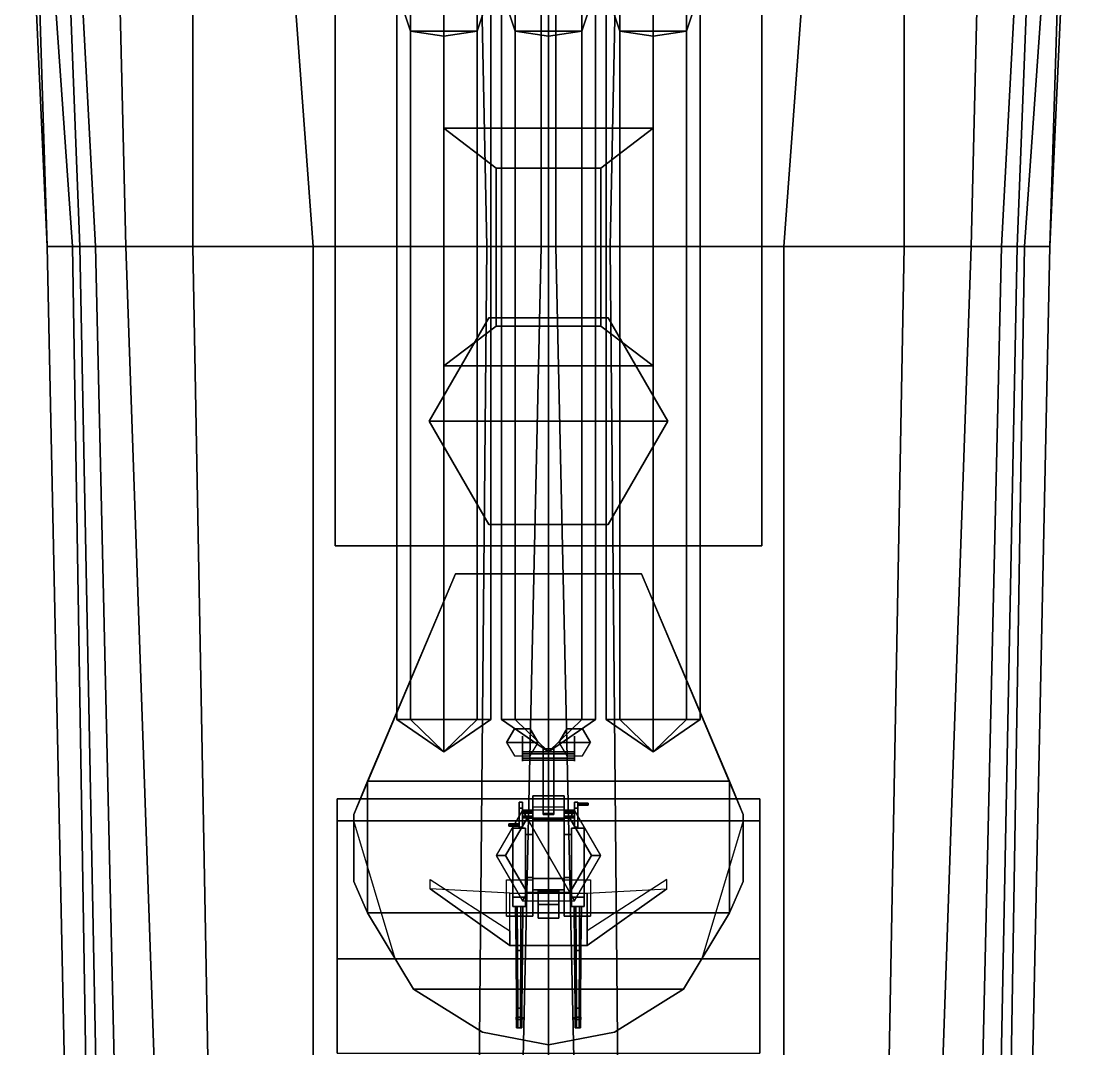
# Model space of a CAD drawing. Header units: millimetres. Extents: x -5 to 5, y -63 to 51.
# Drawn here: x -5.04 to 5.04, y -23.59 to -13.77 of the extents above; entities that cross this region are included whole.
import ezdxf

# ---------------------------------------------------------------- set-up
doc = ezdxf.new("R2010")
doc.units = ezdxf.units.MM
for name, color, linetype in [('gun', 1, 'Continuous'), ('hull2', 7, 'Continuous'), ('railings', 6, 'Continuous'), ('sleeve', 5, 'Continuous'), ('turret', 2, 'Continuous')]:
    doc.layers.add(name, color=color, linetype=linetype)

msp = doc.modelspace()

# ---------------------------------------------------------------- linework, layer by layer
for points in [[(-4.96, -10.47, 1.48), (-5.04, -10.47, -0.6), (-4.79, -15.92, -0.69), (-4.79, -15.92, 0.75)], [(-5.04, -10.47, -0.6), (-4.93, -10.47, -1.22), (-4.55, -15.92, -1.27), (-4.79, -15.92, -0.69)], [(-4.69, -10.47, 2.92), (-4.96, -10.47, 1.48), (-4.79, -15.92, 0.75), (-4.48, -15.92, 2.81)], [(-4.93, -10.47, -1.22), (-4.62, -10.47, -1.89), (-4.33, -15.92, -1.69), (-4.55, -15.92, -1.27)], [(0, -10.47, 3.07), (-4.69, -10.47, 2.92), (-4.48, -15.92, 2.81), (0, -15.92, 2.97)], [(-4.62, -10.47, -1.89), (-4.17, -10.47, -2.34), (-4.04, -15.92, -1.97), (-4.33, -15.92, -1.69)], [(-4.17, -10.47, -2.34), (-3.4, -10.47, -2.66), (-3.4, -15.92, -2.3), (-4.04, -15.92, -1.97)], [(-3.4, -10.47, -2.66), (-2.65, -10.47, -2.78), (-2.25, -15.92, -2.64), (-3.4, -15.92, -2.3)], [(-2.65, -10.47, -2.78), (-0.7, -10.47, -3.06), (-0.59, -15.92, -2.97), (-2.25, -15.92, -2.64)], [(-0.7, -10.47, -3.06), (-0.07, -10.47, -3.07), (-0.07, -15.92, -2.98), (-0.59, -15.92, -2.97)], [(-0.07, -10.47, -3.07), (0, -10.47, -3.09), (0, -15.92, -3.05), (-0.07, -15.92, -2.98)], [(2.04, -11.63, 3.75), (-2.04, -11.63, 3.75), (-2.04, -18.78, 3.75), (2.04, -18.78, 3.75)], [(-2.04, -18.78, 3.75), (-2.04, -11.63, 3.75), (-2.04, -11.63, 2.94), (-2.04, -18.78, 2.86)], [(2.04, -18.78, 2.86), (2.04, -11.63, 2.94), (2.04, -11.63, 3.75), (2.04, -18.78, 3.75)], [(-4.79, -15.92, -0.69), (-4.55, -15.92, -1.27), (-4.41, -24.54, -0.64), (-4.61, -24.54, -0.1)], [(-4.48, -15.92, 2.81), (-4.79, -15.92, 0.75), (-4.61, -24.54, 1.14), (-4.31, -24.54, 3)], [(-4.79, -15.92, 0.75), (-4.79, -15.92, -0.69), (-4.61, -24.54, -0.1), (-4.61, -24.54, 1.14)], [(-4.55, -15.92, -1.27), (-4.33, -15.92, -1.69), (-4.13, -24.54, -1.1), (-4.41, -24.54, -0.64)], [(0, -15.92, 2.97), (-4.48, -15.92, 2.81), (-4.31, -24.54, 3), (0, -24.54, 3.09)], [(-4.33, -15.92, -1.69), (-4.04, -15.92, -1.97), (-3.74, -24.54, -1.4), (-4.13, -24.54, -1.1)], [(-4.04, -15.92, -1.97), (-3.4, -15.92, -2.3), (-3.24, -24.54, -1.71), (-3.74, -24.54, -1.4)], [(-3.4, -15.92, -2.3), (-2.25, -15.92, -2.64), (-2.25, -24.54, -2.16), (-3.24, -24.54, -1.71)], [(-2.25, -15.92, -2.64), (-0.59, -15.92, -2.97), (-0.67, -24.54, -2.77), (-2.25, -24.54, -2.16)], [(-0.59, -15.92, -2.97), (-0.07, -15.92, -2.98), (-0.26, -24.54, -2.89), (-0.67, -24.54, -2.77)], [(-0.07, -15.92, -2.98), (0, -15.92, -3.05), (0, -24.54, -2.98), (-0.26, -24.54, -2.89)], [(2.04, -18.78, 3.75), (-2.04, -18.78, 3.75), (-2.04, -18.78, 2.86), (2.04, -18.78, 2.86)], [(1.73, -21.03, 5.97), (0.89, -19.05, 5.97), (-0.89, -19.05, 5.97), (-1.73, -21.03, 5.97)], [(-1.73, -21.03, 5.97), (-0.89, -19.05, 5.97), (0.89, -19.05, 5.97), (1.73, -21.03, 5.97)], [(-1.86, -21.99, 5.97), (-1.86, -21.35, 5.97), (-1.73, -21.03, 5.97), (-1.73, -22.29, 5.97)], [(-1.73, -22.29, 5.97), (-1.73, -21.03, 5.97), (-1.86, -21.35, 5.97), (-1.86, -21.99, 5.97)], [(1.73, -22.29, 5.97), (1.73, -21.03, 5.97), (-1.73, -21.03, 5.97), (-1.73, -22.29, 5.97)], [(-1.73, -22.29, 5.97), (-1.73, -21.03, 5.97), (1.73, -21.03, 5.97), (1.73, -22.29, 5.97)], [(1.73, -22.29, 5.97), (1.73, -21.03, 5.97), (1.86, -21.35, 5.97), (1.86, -21.99, 5.97)], [(1.86, -21.99, 5.97), (1.86, -21.35, 5.97), (1.73, -21.03, 5.97), (1.73, -22.29, 5.97)], [(2.02, -21.2, 2.96), (-2.02, -21.2, 2.96), (-2.02, -21.2, 3.84), (2.02, -21.2, 3.84)], [(-2.02, -23.63, 3.84), (-2.02, -21.2, 3.84), (-2.02, -21.2, 2.96), (-2.02, -23.63, 3.02)], [(2.02, -21.2, 3.84), (-2.02, -21.2, 3.84), (-2.02, -21.41, 3.84), (2.02, -21.41, 3.84)], [(2.02, -23.63, 3.02), (2.02, -21.2, 2.96), (2.02, -21.2, 3.84), (2.02, -23.63, 3.84)], [(-0.41, -21.74, 6.75), (-0.205, -21.385, 6.75), (-0.25, -21.307, 5.97), (-0.5, -21.74, 5.97)], [(-0.205, -21.385, 6.75), (0.205, -21.385, 6.75), (0.25, -21.307, 5.97), (-0.25, -21.307, 5.97)], [(0.205, -21.385, 6.75), (0.41, -21.74, 6.75), (0.5, -21.74, 5.97), (0.25, -21.307, 5.97)], [(-1.465, -22.73, 5.97), (-1.86, -21.41, 5.97), (-2.02, -21.41, 3.84), (-2.02, -22.73, 3.84)], [(2.02, -21.41, 3.84), (-2.02, -21.41, 3.84), (-1.86, -21.41, 5.97), (1.86, -21.41, 5.97)], [(-0.41, -21.74, 6.75), (-0.205, -22.095, 6.75), (0.205, -22.095, 6.75), (-0.205, -21.385, 6.75)], [(-0.205, -21.385, 6.75), (0.205, -22.095, 6.75), (0.41, -21.74, 6.75), (0.205, -21.385, 6.75)], [(2.02, -22.73, 3.84), (2.02, -21.41, 3.84), (1.86, -21.41, 5.97), (1.465, -22.73, 5.97)], [(-0.205, -22.095, 6.75), (-0.41, -21.74, 6.75), (-0.5, -21.74, 5.97), (-0.25, -22.173, 5.97)], [(0.41, -21.74, 6.75), (0.205, -22.095, 6.75), (0.25, -22.173, 5.97), (0.5, -21.74, 5.97)], [(0.205, -22.095, 6.75), (-0.205, -22.095, 6.75), (-0.25, -22.173, 5.97), (0.25, -22.173, 5.97)], [(1.29, -23.02, 5.97), (1.73, -22.29, 5.97), (-1.73, -22.29, 5.97), (-1.29, -23.02, 5.97)], [(-1.29, -23.02, 5.97), (-1.73, -22.29, 5.97), (1.73, -22.29, 5.97), (1.29, -23.02, 5.97)], [(2.02, -22.73, 3.84), (-2.02, -22.73, 3.84), (-2.02, -23.63, 3.84), (2.02, -23.63, 3.84)], [(1.465, -22.73, 5.97), (-1.465, -22.73, 5.97), (-2.02, -22.73, 3.84), (2.02, -22.73, 3.84)], [(-0.63, -23.43, 5.97), (-1.29, -23.02, 5.97), (0, -23.02, 5.97), (0, -23.55, 5.97)], [(0, -23.55, 5.97), (0, -23.02, 5.97), (-1.29, -23.02, 5.97), (-0.63, -23.43, 5.97)], [(0, -23.55, 5.97), (0, -23.02, 5.97), (1.29, -23.02, 5.97), (0.63, -23.43, 5.97)], [(0.63, -23.43, 5.97), (1.29, -23.02, 5.97), (0, -23.02, 5.97), (0, -23.55, 5.97)]]:
    msp.add_3dface(points)
at = {"layer": 'gun'}
for points in [[(-0.31, -22.65, 7.6), (-0.295, -22.65, 7.626), (-0.298, -22.23, 7.63), (-0.315, -22.23, 7.6)], [(-0.295, -22.65, 7.294), (-0.31, -22.65, 7.32), (-0.315, -22.23, 7.32), (-0.298, -22.23, 7.29)], [(-0.31, -22.65, 7.32), (-0.295, -22.65, 7.346), (-0.298, -22.23, 7.35), (-0.315, -22.23, 7.32)], [(-0.295, -22.65, 7.574), (-0.31, -22.65, 7.6), (-0.315, -22.23, 7.6), (-0.298, -22.23, 7.57)], [(-0.295, -22.65, 7.346), (-0.265, -22.65, 7.346), (-0.263, -22.23, 7.35), (-0.298, -22.23, 7.35)], [(-0.265, -22.65, 7.294), (-0.295, -22.65, 7.294), (-0.298, -22.23, 7.29), (-0.263, -22.23, 7.29)], [(-0.265, -22.65, 7.574), (-0.295, -22.65, 7.574), (-0.298, -22.23, 7.57), (-0.263, -22.23, 7.57)], [(-0.295, -22.65, 7.626), (-0.265, -22.65, 7.626), (-0.263, -22.23, 7.63), (-0.298, -22.23, 7.63)], [(-0.265, -22.65, 7.626), (-0.25, -22.65, 7.6), (-0.245, -22.23, 7.6), (-0.263, -22.23, 7.63)], [(-0.25, -22.65, 7.32), (-0.265, -22.65, 7.294), (-0.263, -22.23, 7.29), (-0.245, -22.23, 7.32)], [(-0.265, -22.65, 7.346), (-0.25, -22.65, 7.32), (-0.245, -22.23, 7.32), (-0.263, -22.23, 7.35)], [(-0.25, -22.65, 7.6), (-0.265, -22.65, 7.574), (-0.263, -22.23, 7.57), (-0.245, -22.23, 7.6)], [(0.25, -22.65, 7.6), (0.265, -22.65, 7.626), (0.262, -22.23, 7.63), (0.245, -22.23, 7.6)], [(0.265, -22.65, 7.294), (0.25, -22.65, 7.32), (0.245, -22.23, 7.32), (0.262, -22.23, 7.29)], [(0.25, -22.65, 7.32), (0.265, -22.65, 7.346), (0.262, -22.23, 7.35), (0.245, -22.23, 7.32)], [(0.265, -22.65, 7.574), (0.25, -22.65, 7.6), (0.245, -22.23, 7.6), (0.262, -22.23, 7.57)], [(0.265, -22.65, 7.346), (0.295, -22.65, 7.346), (0.297, -22.23, 7.35), (0.262, -22.23, 7.35)], [(0.295, -22.65, 7.294), (0.265, -22.65, 7.294), (0.262, -22.23, 7.29), (0.297, -22.23, 7.29)], [(0.295, -22.65, 7.574), (0.265, -22.65, 7.574), (0.262, -22.23, 7.57), (0.297, -22.23, 7.57)], [(0.265, -22.65, 7.626), (0.295, -22.65, 7.626), (0.297, -22.23, 7.63), (0.262, -22.23, 7.63)], [(0.295, -22.65, 7.626), (0.31, -22.65, 7.6), (0.315, -22.23, 7.6), (0.297, -22.23, 7.63)], [(0.31, -22.65, 7.32), (0.295, -22.65, 7.294), (0.297, -22.23, 7.29), (0.315, -22.23, 7.32)], [(0.295, -22.65, 7.346), (0.31, -22.65, 7.32), (0.315, -22.23, 7.32), (0.297, -22.23, 7.35)], [(0.31, -22.65, 7.6), (0.295, -22.65, 7.574), (0.297, -22.23, 7.57), (0.315, -22.23, 7.6)], [(-0.295, -22.65, 7.626), (-0.31, -22.65, 7.6), (-0.305, -23.2, 7.6), (-0.293, -23.2, 7.622)], [(-0.31, -22.65, 7.32), (-0.295, -22.65, 7.294), (-0.293, -23.2, 7.298), (-0.305, -23.2, 7.32)], [(-0.295, -22.65, 7.346), (-0.31, -22.65, 7.32), (-0.305, -23.2, 7.32), (-0.293, -23.2, 7.342)], [(-0.31, -22.65, 7.6), (-0.295, -22.65, 7.574), (-0.293, -23.2, 7.578), (-0.305, -23.2, 7.6)], [(-0.265, -22.65, 7.346), (-0.295, -22.65, 7.346), (-0.293, -23.2, 7.342), (-0.268, -23.2, 7.342)], [(-0.295, -22.65, 7.294), (-0.265, -22.65, 7.294), (-0.268, -23.2, 7.298), (-0.293, -23.2, 7.298)], [(-0.295, -22.65, 7.574), (-0.265, -22.65, 7.574), (-0.268, -23.2, 7.578), (-0.293, -23.2, 7.578)], [(-0.265, -22.65, 7.626), (-0.295, -22.65, 7.626), (-0.293, -23.2, 7.622), (-0.268, -23.2, 7.622)], [(-0.25, -22.65, 7.6), (-0.265, -22.65, 7.626), (-0.268, -23.2, 7.622), (-0.255, -23.2, 7.6)], [(-0.265, -22.65, 7.294), (-0.25, -22.65, 7.32), (-0.255, -23.2, 7.32), (-0.268, -23.2, 7.298)], [(-0.25, -22.65, 7.32), (-0.265, -22.65, 7.346), (-0.268, -23.2, 7.342), (-0.255, -23.2, 7.32)], [(-0.265, -22.65, 7.574), (-0.25, -22.65, 7.6), (-0.255, -23.2, 7.6), (-0.268, -23.2, 7.578)], [(0.265, -22.65, 7.626), (0.25, -22.65, 7.6), (0.255, -23.2, 7.6), (0.267, -23.2, 7.622)], [(0.25, -22.65, 7.32), (0.265, -22.65, 7.294), (0.267, -23.2, 7.298), (0.255, -23.2, 7.32)], [(0.265, -22.65, 7.346), (0.25, -22.65, 7.32), (0.255, -23.2, 7.32), (0.267, -23.2, 7.342)], [(0.25, -22.65, 7.6), (0.265, -22.65, 7.574), (0.267, -23.2, 7.578), (0.255, -23.2, 7.6)], [(0.295, -22.65, 7.346), (0.265, -22.65, 7.346), (0.267, -23.2, 7.342), (0.292, -23.2, 7.342)], [(0.265, -22.65, 7.294), (0.295, -22.65, 7.294), (0.292, -23.2, 7.298), (0.267, -23.2, 7.298)], [(0.265, -22.65, 7.574), (0.295, -22.65, 7.574), (0.292, -23.2, 7.578), (0.267, -23.2, 7.578)], [(0.295, -22.65, 7.626), (0.265, -22.65, 7.626), (0.267, -23.2, 7.622), (0.292, -23.2, 7.622)], [(0.31, -22.65, 7.6), (0.295, -22.65, 7.626), (0.292, -23.2, 7.622), (0.305, -23.2, 7.6)], [(0.295, -22.65, 7.294), (0.31, -22.65, 7.32), (0.305, -23.2, 7.32), (0.292, -23.2, 7.298)], [(0.31, -22.65, 7.32), (0.295, -22.65, 7.346), (0.292, -23.2, 7.342), (0.305, -23.2, 7.32)], [(0.295, -22.65, 7.574), (0.31, -22.65, 7.6), (0.305, -23.2, 7.6), (0.292, -23.2, 7.578)], [(-0.305, -23.39, 7.6), (-0.293, -23.39, 7.622), (-0.293, -23.2, 7.622), (-0.305, -23.2, 7.6)], [(-0.293, -23.39, 7.298), (-0.305, -23.39, 7.32), (-0.305, -23.2, 7.32), (-0.293, -23.2, 7.298)], [(-0.305, -23.39, 7.32), (-0.293, -23.39, 7.342), (-0.293, -23.2, 7.342), (-0.305, -23.2, 7.32)], [(-0.293, -23.39, 7.578), (-0.305, -23.39, 7.6), (-0.305, -23.2, 7.6), (-0.293, -23.2, 7.578)], [(-0.293, -23.39, 7.342), (-0.268, -23.39, 7.342), (-0.268, -23.2, 7.342), (-0.293, -23.2, 7.342)], [(-0.268, -23.39, 7.298), (-0.293, -23.39, 7.298), (-0.293, -23.2, 7.298), (-0.268, -23.2, 7.298)], [(-0.268, -23.39, 7.578), (-0.293, -23.39, 7.578), (-0.293, -23.2, 7.578), (-0.268, -23.2, 7.578)], [(-0.293, -23.39, 7.622), (-0.268, -23.39, 7.622), (-0.268, -23.2, 7.622), (-0.293, -23.2, 7.622)], [(-0.268, -23.39, 7.622), (-0.255, -23.39, 7.6), (-0.255, -23.2, 7.6), (-0.268, -23.2, 7.622)], [(-0.255, -23.39, 7.32), (-0.268, -23.39, 7.298), (-0.268, -23.2, 7.298), (-0.255, -23.2, 7.32)], [(-0.268, -23.39, 7.342), (-0.255, -23.39, 7.32), (-0.255, -23.2, 7.32), (-0.268, -23.2, 7.342)], [(-0.255, -23.39, 7.6), (-0.268, -23.39, 7.578), (-0.268, -23.2, 7.578), (-0.255, -23.2, 7.6)], [(0.255, -23.39, 7.6), (0.267, -23.39, 7.622), (0.267, -23.2, 7.622), (0.255, -23.2, 7.6)], [(0.267, -23.39, 7.298), (0.255, -23.39, 7.32), (0.255, -23.2, 7.32), (0.267, -23.2, 7.298)], [(0.255, -23.39, 7.32), (0.267, -23.39, 7.342), (0.267, -23.2, 7.342), (0.255, -23.2, 7.32)], [(0.267, -23.39, 7.578), (0.255, -23.39, 7.6), (0.255, -23.2, 7.6), (0.267, -23.2, 7.578)], [(0.267, -23.39, 7.342), (0.292, -23.39, 7.342), (0.292, -23.2, 7.342), (0.267, -23.2, 7.342)], [(0.292, -23.39, 7.298), (0.267, -23.39, 7.298), (0.267, -23.2, 7.298), (0.292, -23.2, 7.298)], [(0.292, -23.39, 7.578), (0.267, -23.39, 7.578), (0.267, -23.2, 7.578), (0.292, -23.2, 7.578)], [(0.267, -23.39, 7.622), (0.292, -23.39, 7.622), (0.292, -23.2, 7.622), (0.267, -23.2, 7.622)], [(0.292, -23.39, 7.622), (0.305, -23.39, 7.6), (0.305, -23.2, 7.6), (0.292, -23.2, 7.622)], [(0.305, -23.39, 7.32), (0.292, -23.39, 7.298), (0.292, -23.2, 7.298), (0.305, -23.2, 7.32)], [(0.292, -23.39, 7.342), (0.305, -23.39, 7.32), (0.305, -23.2, 7.32), (0.292, -23.2, 7.342)], [(0.305, -23.39, 7.6), (0.292, -23.39, 7.578), (0.292, -23.2, 7.578), (0.305, -23.2, 7.6)], [(-0.31, -23.31, 7.6), (-0.295, -23.31, 7.626), (-0.295, -23.285, 7.626), (-0.31, -23.285, 7.6)], [(-0.295, -23.285, 7.626), (-0.265, -23.285, 7.626), (-0.25, -23.285, 7.6), (-0.31, -23.285, 7.6)], [(-0.31, -23.285, 7.32), (-0.25, -23.285, 7.32), (-0.265, -23.285, 7.294), (-0.295, -23.285, 7.294)], [(-0.295, -23.31, 7.294), (-0.31, -23.31, 7.32), (-0.31, -23.285, 7.32), (-0.295, -23.285, 7.294)], [(-0.295, -23.285, 7.346), (-0.265, -23.285, 7.346), (-0.25, -23.285, 7.32), (-0.31, -23.285, 7.32)], [(-0.31, -23.31, 7.32), (-0.295, -23.31, 7.346), (-0.295, -23.285, 7.346), (-0.31, -23.285, 7.32)], [(-0.295, -23.31, 7.574), (-0.31, -23.31, 7.6), (-0.31, -23.285, 7.6), (-0.295, -23.285, 7.574)], [(-0.31, -23.285, 7.6), (-0.25, -23.285, 7.6), (-0.265, -23.285, 7.574), (-0.295, -23.285, 7.574)], [(-0.31, -23.31, 7.6), (-0.25, -23.31, 7.6), (-0.265, -23.31, 7.626), (-0.295, -23.31, 7.626)], [(-0.295, -23.31, 7.294), (-0.265, -23.31, 7.294), (-0.25, -23.31, 7.32), (-0.31, -23.31, 7.32)], [(-0.31, -23.31, 7.32), (-0.25, -23.31, 7.32), (-0.265, -23.31, 7.346), (-0.295, -23.31, 7.346)], [(-0.295, -23.31, 7.574), (-0.265, -23.31, 7.574), (-0.25, -23.31, 7.6), (-0.31, -23.31, 7.6)], [(-0.295, -23.31, 7.346), (-0.265, -23.31, 7.346), (-0.265, -23.285, 7.346), (-0.295, -23.285, 7.346)], [(-0.265, -23.31, 7.294), (-0.295, -23.31, 7.294), (-0.295, -23.285, 7.294), (-0.265, -23.285, 7.294)], [(-0.265, -23.31, 7.574), (-0.295, -23.31, 7.574), (-0.295, -23.285, 7.574), (-0.265, -23.285, 7.574)], [(-0.295, -23.31, 7.626), (-0.265, -23.31, 7.626), (-0.265, -23.285, 7.626), (-0.295, -23.285, 7.626)], [(-0.265, -23.31, 7.626), (-0.25, -23.31, 7.6), (-0.25, -23.285, 7.6), (-0.265, -23.285, 7.626)], [(-0.25, -23.31, 7.32), (-0.265, -23.31, 7.294), (-0.265, -23.285, 7.294), (-0.25, -23.285, 7.32)], [(-0.265, -23.31, 7.346), (-0.25, -23.31, 7.32), (-0.25, -23.285, 7.32), (-0.265, -23.285, 7.346)], [(-0.25, -23.31, 7.6), (-0.265, -23.31, 7.574), (-0.265, -23.285, 7.574), (-0.25, -23.285, 7.6)], [(0.265, -23.285, 7.626), (0.295, -23.285, 7.626), (0.31, -23.285, 7.6), (0.25, -23.285, 7.6)], [(0.25, -23.31, 7.6), (0.265, -23.31, 7.626), (0.265, -23.285, 7.626), (0.25, -23.285, 7.6)], [(0.25, -23.285, 7.32), (0.31, -23.285, 7.32), (0.295, -23.285, 7.294), (0.265, -23.285, 7.294)], [(0.265, -23.31, 7.294), (0.25, -23.31, 7.32), (0.25, -23.285, 7.32), (0.265, -23.285, 7.294)], [(0.265, -23.285, 7.346), (0.295, -23.285, 7.346), (0.31, -23.285, 7.32), (0.25, -23.285, 7.32)], [(0.25, -23.31, 7.32), (0.265, -23.31, 7.346), (0.265, -23.285, 7.346), (0.25, -23.285, 7.32)], [(0.25, -23.285, 7.6), (0.31, -23.285, 7.6), (0.295, -23.285, 7.574), (0.265, -23.285, 7.574)], [(0.265, -23.31, 7.574), (0.25, -23.31, 7.6), (0.25, -23.285, 7.6), (0.265, -23.285, 7.574)], [(0.25, -23.31, 7.6), (0.31, -23.31, 7.6), (0.295, -23.31, 7.626), (0.265, -23.31, 7.626)], [(0.265, -23.31, 7.294), (0.295, -23.31, 7.294), (0.31, -23.31, 7.32), (0.25, -23.31, 7.32)], [(0.25, -23.31, 7.32), (0.31, -23.31, 7.32), (0.295, -23.31, 7.346), (0.265, -23.31, 7.346)], [(0.265, -23.31, 7.574), (0.295, -23.31, 7.574), (0.31, -23.31, 7.6), (0.25, -23.31, 7.6)], [(0.265, -23.31, 7.346), (0.295, -23.31, 7.346), (0.295, -23.285, 7.346), (0.265, -23.285, 7.346)], [(0.295, -23.31, 7.294), (0.265, -23.31, 7.294), (0.265, -23.285, 7.294), (0.295, -23.285, 7.294)], [(0.295, -23.31, 7.574), (0.265, -23.31, 7.574), (0.265, -23.285, 7.574), (0.295, -23.285, 7.574)], [(0.265, -23.31, 7.626), (0.295, -23.31, 7.626), (0.295, -23.285, 7.626), (0.265, -23.285, 7.626)], [(0.295, -23.31, 7.626), (0.31, -23.31, 7.6), (0.31, -23.285, 7.6), (0.295, -23.285, 7.626)], [(0.31, -23.31, 7.32), (0.295, -23.31, 7.294), (0.295, -23.285, 7.294), (0.31, -23.285, 7.32)], [(0.295, -23.31, 7.346), (0.31, -23.31, 7.32), (0.31, -23.285, 7.32), (0.295, -23.285, 7.346)], [(0.31, -23.31, 7.6), (0.295, -23.31, 7.574), (0.295, -23.285, 7.574), (0.31, -23.285, 7.6)], [(-0.305, -23.39, 7.6), (-0.255, -23.39, 7.6), (-0.268, -23.39, 7.622), (-0.293, -23.39, 7.622)], [(-0.293, -23.39, 7.298), (-0.268, -23.39, 7.298), (-0.255, -23.39, 7.32), (-0.305, -23.39, 7.32)], [(-0.305, -23.39, 7.32), (-0.255, -23.39, 7.32), (-0.268, -23.39, 7.342), (-0.293, -23.39, 7.342)], [(-0.293, -23.39, 7.578), (-0.268, -23.39, 7.578), (-0.255, -23.39, 7.6), (-0.305, -23.39, 7.6)], [(0.255, -23.39, 7.6), (0.305, -23.39, 7.6), (0.292, -23.39, 7.622), (0.267, -23.39, 7.622)], [(0.267, -23.39, 7.298), (0.292, -23.39, 7.298), (0.305, -23.39, 7.32), (0.255, -23.39, 7.32)], [(0.255, -23.39, 7.32), (0.305, -23.39, 7.32), (0.292, -23.39, 7.342), (0.267, -23.39, 7.342)], [(0.267, -23.39, 7.578), (0.292, -23.39, 7.578), (0.305, -23.39, 7.6), (0.255, -23.39, 7.6)]]:
    msp.add_3dface(points, dxfattribs=at)
at = {"layer": 'hull2'}
for points in [[(0, -10.47, 3.07), (4.69, -10.47, 2.92), (4.48, -15.92, 2.81), (0, -15.92, 2.97)], [(0.07, -10.47, -3.07), (0, -10.47, -3.09), (0, -15.92, -3.05), (0.07, -15.92, -2.98)], [(0.7, -10.47, -3.06), (0.07, -10.47, -3.07), (0.07, -15.92, -2.98), (0.59, -15.92, -2.97)], [(2.65, -10.47, -2.78), (0.7, -10.47, -3.06), (0.59, -15.92, -2.97), (2.25, -15.92, -2.64)], [(3.4, -10.47, -2.66), (2.65, -10.47, -2.78), (2.25, -15.92, -2.64), (3.4, -15.92, -2.3)], [(4.17, -10.47, -2.34), (3.4, -10.47, -2.66), (3.4, -15.92, -2.3), (4.04, -15.92, -1.97)], [(4.62, -10.47, -1.89), (4.17, -10.47, -2.34), (4.04, -15.92, -1.97), (4.33, -15.92, -1.69)], [(4.93, -10.47, -1.22), (4.62, -10.47, -1.89), (4.33, -15.92, -1.69), (4.55, -15.92, -1.27)], [(4.69, -10.47, 2.92), (4.96, -10.47, 1.48), (4.79, -15.92, 0.75), (4.48, -15.92, 2.81)], [(5.04, -10.47, -0.6), (4.93, -10.47, -1.22), (4.55, -15.92, -1.27), (4.79, -15.92, -0.69)], [(4.96, -10.47, 1.48), (5.04, -10.47, -0.6), (4.79, -15.92, -0.69), (4.79, -15.92, 0.75)], [(0.07, -15.92, -2.98), (0, -15.92, -3.05), (0, -24.54, -2.98), (0.26, -24.54, -2.89)], [(0, -15.92, 2.97), (4.48, -15.92, 2.81), (4.31, -24.54, 3), (0, -24.54, 3.09)], [(0.59, -15.92, -2.97), (0.07, -15.92, -2.98), (0.26, -24.54, -2.89), (0.67, -24.54, -2.77)], [(2.25, -15.92, -2.64), (0.59, -15.92, -2.97), (0.67, -24.54, -2.77), (2.25, -24.54, -2.16)], [(3.4, -15.92, -2.3), (2.25, -15.92, -2.64), (2.25, -24.54, -2.16), (3.24, -24.54, -1.71)], [(4.04, -15.92, -1.97), (3.4, -15.92, -2.3), (3.24, -24.54, -1.71), (3.74, -24.54, -1.4)], [(4.33, -15.92, -1.69), (4.04, -15.92, -1.97), (3.74, -24.54, -1.4), (4.13, -24.54, -1.1)], [(4.55, -15.92, -1.27), (4.33, -15.92, -1.69), (4.13, -24.54, -1.1), (4.41, -24.54, -0.64)], [(4.48, -15.92, 2.81), (4.79, -15.92, 0.75), (4.61, -24.54, 1.14), (4.31, -24.54, 3)], [(4.79, -15.92, -0.69), (4.55, -15.92, -1.27), (4.41, -24.54, -0.64), (4.61, -24.54, -0.1)], [(4.79, -15.92, 0.75), (4.79, -15.92, -0.69), (4.61, -24.54, -0.1), (4.61, -24.54, 1.14)]]:
    msp.add_3dface(points, dxfattribs=at)
at = {"layer": 'railings'}
for points in [[(-4.48, -15.92, 3.89), (-4.69, -10.47, 3.9), (-4.69, -10.47, 2.92), (-4.48, -15.92, 2.81)], [(-4.48, -15.92, 2.81), (-4.69, -10.47, 2.92), (-4.69, -10.47, 3.9), (-4.48, -15.92, 3.89)], [(4.48, -15.92, 3.89), (4.69, -10.47, 3.9), (4.69, -10.47, 2.92), (4.48, -15.92, 2.81)], [(4.48, -15.92, 2.81), (4.69, -10.47, 2.92), (4.69, -10.47, 3.9), (4.48, -15.92, 3.89)], [(-4.31, -24.54, 3), (-4.48, -15.92, 2.81), (-4.48, -15.92, 3.89), (-4.31, -24.54, 3.9)], [(-4.31, -24.54, 3.9), (-4.48, -15.92, 3.89), (-4.48, -15.92, 2.81), (-4.31, -24.54, 3)], [(4.31, -24.54, 3), (4.48, -15.92, 2.81), (4.48, -15.92, 3.89), (4.31, -24.54, 3.9)], [(4.31, -24.54, 3.9), (4.48, -15.92, 3.89), (4.48, -15.92, 2.81), (4.31, -24.54, 3)], [(-1.86, -21.35, 6.87), (-0.89, -19.05, 6.87), (-0.89, -19.05, 5.97), (-1.86, -21.35, 5.97)], [(-1.86, -21.35, 5.97), (-0.89, -19.05, 5.97), (-0.89, -19.05, 6.87), (-1.86, -21.35, 6.87)], [(0.89, -19.05, 6.87), (-0.89, -19.05, 6.87), (-0.89, -19.05, 5.97), (0.89, -19.05, 5.97)], [(0.89, -19.05, 5.97), (-0.89, -19.05, 5.97), (-0.89, -19.05, 6.87), (0.89, -19.05, 6.87)], [(1.86, -21.35, 6.87), (0.89, -19.05, 6.87), (0.89, -19.05, 5.97), (1.86, -21.35, 5.97)], [(1.86, -21.35, 5.97), (0.89, -19.05, 5.97), (0.89, -19.05, 6.87), (1.86, -21.35, 6.87)], [(-1.86, -21.99, 5.97), (-1.86, -21.35, 5.97), (-1.86, -21.35, 6.87), (-1.86, -21.99, 6.87)], [(-1.86, -21.99, 6.87), (-1.86, -21.35, 6.87), (-1.86, -21.35, 5.97), (-1.86, -21.99, 5.97)], [(1.86, -21.99, 5.97), (1.86, -21.35, 5.97), (1.86, -21.35, 6.87), (1.86, -21.99, 6.87)], [(1.86, -21.99, 6.87), (1.86, -21.35, 6.87), (1.86, -21.35, 5.97), (1.86, -21.99, 5.97)], [(-1.73, -22.29, 6.87), (-1.86, -21.99, 6.87), (-1.86, -21.99, 5.97), (-1.73, -22.29, 5.97)], [(-1.73, -22.29, 5.97), (-1.86, -21.99, 5.97), (-1.86, -21.99, 6.87), (-1.73, -22.29, 6.87)], [(1.73, -22.29, 6.87), (1.86, -21.99, 6.87), (1.86, -21.99, 5.97), (1.73, -22.29, 5.97)], [(1.73, -22.29, 5.97), (1.86, -21.99, 5.97), (1.86, -21.99, 6.87), (1.73, -22.29, 6.87)], [(-1.29, -23.02, 6.87), (-1.73, -22.29, 6.87), (-1.73, -22.29, 5.97), (-1.29, -23.02, 5.97)], [(-1.29, -23.02, 5.97), (-1.73, -22.29, 5.97), (-1.73, -22.29, 6.87), (-1.29, -23.02, 6.87)], [(1.29, -23.02, 5.97), (1.73, -22.29, 5.97), (1.73, -22.29, 6.87), (1.29, -23.02, 6.87)], [(1.29, -23.02, 6.87), (1.73, -22.29, 6.87), (1.73, -22.29, 5.97), (1.29, -23.02, 5.97)], [(-0.63, -23.43, 6.87), (-1.29, -23.02, 6.87), (-1.29, -23.02, 5.97), (-0.63, -23.43, 5.97)], [(-0.63, -23.43, 5.97), (-1.29, -23.02, 5.97), (-1.29, -23.02, 6.87), (-0.63, -23.43, 6.87)], [(0.63, -23.43, 6.87), (1.29, -23.02, 6.87), (1.29, -23.02, 5.97), (0.63, -23.43, 5.97)], [(0.63, -23.43, 5.97), (1.29, -23.02, 5.97), (1.29, -23.02, 6.87), (0.63, -23.43, 6.87)], [(0, -23.55, 5.97), (-0.63, -23.43, 5.97), (-0.63, -23.43, 6.87), (0, -23.55, 6.87)], [(0, -23.55, 6.87), (-0.63, -23.43, 6.87), (-0.63, -23.43, 5.97), (0, -23.55, 5.97)], [(0, -23.55, 5.97), (0.63, -23.43, 5.97), (0.63, -23.43, 6.87), (0, -23.55, 6.87)], [(0, -23.55, 6.87), (0.63, -23.43, 6.87), (0.63, -23.43, 5.97), (0, -23.55, 5.97)]]:
    msp.add_3dface(points, dxfattribs=at)
at = {"layer": 'sleeve'}
for points in [[(-0.25, -21.23, 7.64), (-0.25, -21.29, 7.536), (-0.28, -21.29, 7.536), (-0.28, -21.23, 7.64)], [(-0.28, -21.41, 7.536), (-0.28, -21.29, 7.744), (-0.28, -21.23, 7.64), (-0.28, -21.29, 7.536)], [(-0.25, -21.29, 7.744), (-0.25, -21.23, 7.64), (-0.28, -21.23, 7.64), (-0.28, -21.29, 7.744)], [(-0.25, -21.29, 7.536), (-0.25, -21.23, 7.64), (-0.25, -21.29, 7.744), (-0.25, -21.41, 7.536)], [(0.25, -21.29, 7.536), (0.25, -21.41, 7.744), (0.25, -21.29, 7.744), (0.25, -21.23, 7.64)], [(0.25, -21.29, 7.536), (0.25, -21.23, 7.64), (0.28, -21.23, 7.64), (0.28, -21.29, 7.536)], [(0.25, -21.23, 7.64), (0.25, -21.29, 7.744), (0.28, -21.29, 7.744), (0.28, -21.23, 7.64)], [(0.28, -21.23, 7.64), (0.28, -21.29, 7.744), (0.28, -21.41, 7.744), (0.28, -21.29, 7.536)], [(0.28, -21.25, 7.63), (0.28, -21.24, 7.64), (0.38, -21.24, 7.64), (0.38, -21.25, 7.63)], [(0.28, -21.24, 7.64), (0.28, -21.25, 7.65), (0.38, -21.25, 7.65), (0.38, -21.24, 7.64)], [(0.28, -21.26, 7.64), (0.28, -21.25, 7.63), (0.38, -21.25, 7.63), (0.38, -21.26, 7.64)], [(0.28, -21.25, 7.65), (0.28, -21.26, 7.64), (0.38, -21.26, 7.64), (0.38, -21.25, 7.65)], [(0.38, -21.24, 7.64), (0.38, -21.25, 7.65), (0.38, -21.26, 7.64), (0.38, -21.25, 7.63)], [(-0.28, -21.47, 7.64), (-0.28, -21.41, 7.744), (-0.28, -21.29, 7.744), (-0.28, -21.41, 7.536)], [(-0.25, -21.29, 7.536), (-0.25, -21.41, 7.536), (-0.28, -21.41, 7.536), (-0.28, -21.29, 7.536)], [(-0.25, -21.41, 7.744), (-0.25, -21.29, 7.744), (-0.28, -21.29, 7.744), (-0.28, -21.41, 7.744)], [(-0.25, -21.41, 7.536), (-0.25, -21.29, 7.744), (-0.25, -21.41, 7.744), (-0.25, -21.47, 7.64)], [(-0.15, -21.335, 7.666), (-0.15, -21.32, 7.64), (-0.25, -21.32, 7.64), (-0.25, -21.335, 7.666)], [(-0.15, -21.32, 7.64), (-0.15, -21.335, 7.614), (-0.25, -21.335, 7.614), (-0.25, -21.32, 7.64)], [(-0.15, -21.365, 7.666), (-0.15, -21.335, 7.666), (-0.25, -21.335, 7.666), (-0.25, -21.365, 7.666)], [(-0.15, -21.335, 7.614), (-0.15, -21.365, 7.614), (-0.25, -21.365, 7.614), (-0.25, -21.335, 7.614)], [(-0.15, -21.38, 7.64), (-0.15, -21.365, 7.666), (-0.25, -21.365, 7.666), (-0.25, -21.38, 7.64)], [(-0.15, -21.365, 7.614), (-0.15, -21.38, 7.64), (-0.25, -21.38, 7.64), (-0.25, -21.365, 7.614)], [(-0.15, -22.32, 7.675), (-0.15, -22.321, 7.185), (-0.15, -21.31, 7.185), (-0.15, -21.31, 7.675)], [(-0.15, -22.321, 7.185), (-0.15, -21.975, 6.839), (-0.15, -21.31, 7.14), (-0.15, -21.31, 7.185)], [(0.15, -22.32, 7.675), (0.15, -22.321, 7.185), (0.15, -21.31, 7.185), (0.15, -21.31, 7.675)], [(0.15, -22.321, 7.185), (0.15, -21.975, 6.839), (0.15, -21.31, 7.14), (0.15, -21.31, 7.185)], [(0.15, -21.335, 7.614), (0.15, -21.32, 7.64), (0.25, -21.32, 7.64), (0.25, -21.335, 7.614)], [(0.15, -21.32, 7.64), (0.15, -21.335, 7.666), (0.25, -21.335, 7.666), (0.25, -21.32, 7.64)], [(0.15, -21.365, 7.614), (0.15, -21.335, 7.614), (0.25, -21.335, 7.614), (0.25, -21.365, 7.614)], [(0.15, -21.335, 7.666), (0.15, -21.365, 7.666), (0.25, -21.365, 7.666), (0.25, -21.335, 7.666)], [(0.15, -21.38, 7.64), (0.15, -21.365, 7.614), (0.25, -21.365, 7.614), (0.25, -21.38, 7.64)], [(0.15, -21.365, 7.666), (0.15, -21.38, 7.64), (0.25, -21.38, 7.64), (0.25, -21.365, 7.666)], [(0.25, -21.41, 7.536), (0.25, -21.47, 7.64), (0.25, -21.41, 7.744), (0.25, -21.29, 7.536)], [(0.25, -21.41, 7.536), (0.25, -21.29, 7.536), (0.28, -21.29, 7.536), (0.28, -21.41, 7.536)], [(0.25, -21.29, 7.744), (0.25, -21.41, 7.744), (0.28, -21.41, 7.744), (0.28, -21.29, 7.744)], [(0.28, -21.29, 7.536), (0.28, -21.41, 7.744), (0.28, -21.47, 7.64), (0.28, -21.41, 7.536)], [(-0.28, -21.45, 7.65), (-0.28, -21.44, 7.64), (-0.38, -21.44, 7.64), (-0.38, -21.45, 7.65)], [(-0.28, -21.44, 7.64), (-0.28, -21.45, 7.63), (-0.38, -21.45, 7.63), (-0.38, -21.44, 7.64)], [(-0.38, -21.46, 7.64), (-0.38, -21.45, 7.65), (-0.38, -21.44, 7.64), (-0.38, -21.45, 7.63)], [(-0.28, -21.46, 7.64), (-0.28, -21.45, 7.65), (-0.38, -21.45, 7.65), (-0.38, -21.46, 7.64)], [(-0.28, -21.45, 7.63), (-0.28, -21.46, 7.64), (-0.38, -21.46, 7.64), (-0.38, -21.45, 7.63)], [(-0.25, -21.41, 7.536), (-0.25, -21.47, 7.64), (-0.28, -21.47, 7.64), (-0.28, -21.41, 7.536)], [(-0.25, -21.47, 7.64), (-0.25, -21.41, 7.744), (-0.28, -21.41, 7.744), (-0.28, -21.47, 7.64)], [(0.25, -21.47, 7.64), (0.25, -21.41, 7.536), (0.28, -21.41, 7.536), (0.28, -21.47, 7.64)], [(0.25, -21.41, 7.744), (0.25, -21.47, 7.64), (0.28, -21.47, 7.64), (0.28, -21.41, 7.744)], [(-0.34, -21.48, 7.67), (-0.34, -21.48, 7.52), (-0.34, -22.14, 7.52), (-0.34, -22.14, 7.67)], [(-0.22, -21.48, 7.67), (-0.22, -21.48, 7.52), (-0.34, -21.48, 7.52), (-0.34, -21.48, 7.67)], [(-0.22, -22.14, 7.39), (-0.22, -21.48, 7.39), (-0.34, -21.48, 7.39), (-0.34, -22.14, 7.39)], [(-0.34, -22.14, 7.24), (-0.34, -21.48, 7.24), (-0.22, -21.48, 7.24), (-0.22, -22.14, 7.24)], [(-0.22, -21.48, 7.39), (-0.22, -21.48, 7.24), (-0.34, -21.48, 7.24), (-0.34, -21.48, 7.39)], [(-0.34, -21.48, 7.39), (-0.34, -21.48, 7.24), (-0.34, -22.14, 7.24), (-0.34, -22.14, 7.39)], [(-0.34, -22.14, 7.52), (-0.34, -21.48, 7.52), (-0.22, -21.48, 7.52), (-0.22, -22.14, 7.52)], [(-0.22, -22.14, 7.67), (-0.22, -21.48, 7.67), (-0.34, -21.48, 7.67), (-0.34, -22.14, 7.67)], [(-0.22, -22.14, 7.52), (-0.22, -21.48, 7.52), (-0.22, -21.48, 7.67), (-0.22, -22.14, 7.67)], [(-0.22, -22.14, 7.24), (-0.22, -21.48, 7.24), (-0.22, -21.48, 7.39), (-0.22, -22.14, 7.39)], [(-0.15, -21.54, 7.65), (-0.15, -21.54, 7.54), (-0.22, -21.54, 7.54), (-0.22, -21.54, 7.65)], [(-0.15, -21.95, 7.37), (-0.15, -21.54, 7.37), (-0.22, -21.54, 7.37), (-0.22, -21.95, 7.37)], [(-0.22, -21.95, 7.26), (-0.22, -21.54, 7.26), (-0.15, -21.54, 7.26), (-0.15, -21.95, 7.26)], [(-0.15, -21.54, 7.37), (-0.15, -21.54, 7.26), (-0.22, -21.54, 7.26), (-0.22, -21.54, 7.37)], [(-0.22, -21.95, 7.54), (-0.22, -21.54, 7.54), (-0.15, -21.54, 7.54), (-0.15, -21.95, 7.54)], [(-0.15, -21.95, 7.65), (-0.15, -21.54, 7.65), (-0.22, -21.54, 7.65), (-0.22, -21.95, 7.65)], [(0.22, -21.54, 7.65), (0.22, -21.54, 7.54), (0.15, -21.54, 7.54), (0.15, -21.54, 7.65)], [(0.22, -21.95, 7.37), (0.22, -21.54, 7.37), (0.15, -21.54, 7.37), (0.15, -21.95, 7.37)], [(0.15, -21.95, 7.26), (0.15, -21.54, 7.26), (0.22, -21.54, 7.26), (0.22, -21.95, 7.26)], [(0.22, -21.54, 7.37), (0.22, -21.54, 7.26), (0.15, -21.54, 7.26), (0.15, -21.54, 7.37)], [(0.15, -21.95, 7.54), (0.15, -21.54, 7.54), (0.22, -21.54, 7.54), (0.22, -21.95, 7.54)], [(0.22, -21.95, 7.65), (0.22, -21.54, 7.65), (0.15, -21.54, 7.65), (0.15, -21.95, 7.65)], [(0.34, -21.48, 7.67), (0.34, -21.48, 7.52), (0.22, -21.48, 7.52), (0.22, -21.48, 7.67)], [(0.22, -21.48, 7.67), (0.22, -21.48, 7.52), (0.22, -22.14, 7.52), (0.22, -22.14, 7.67)], [(0.34, -22.14, 7.39), (0.34, -21.48, 7.39), (0.22, -21.48, 7.39), (0.22, -22.14, 7.39)], [(0.22, -22.14, 7.24), (0.22, -21.48, 7.24), (0.34, -21.48, 7.24), (0.34, -22.14, 7.24)], [(0.34, -21.48, 7.39), (0.34, -21.48, 7.24), (0.22, -21.48, 7.24), (0.22, -21.48, 7.39)], [(0.22, -21.48, 7.39), (0.22, -21.48, 7.24), (0.22, -22.14, 7.24), (0.22, -22.14, 7.39)], [(0.22, -22.14, 7.52), (0.22, -21.48, 7.52), (0.34, -21.48, 7.52), (0.34, -22.14, 7.52)], [(0.34, -22.14, 7.67), (0.34, -21.48, 7.67), (0.22, -21.48, 7.67), (0.22, -22.14, 7.67)], [(0.34, -22.14, 7.52), (0.34, -21.48, 7.52), (0.34, -21.48, 7.67), (0.34, -22.14, 7.67)], [(0.34, -22.14, 7.24), (0.34, -21.48, 7.24), (0.34, -21.48, 7.39), (0.34, -22.14, 7.39)], [(-0.22, -21.95, 7.65), (-0.22, -21.95, 7.54), (-0.15, -21.95, 7.54), (-0.15, -21.95, 7.65)], [(-0.22, -21.95, 7.37), (-0.22, -21.95, 7.26), (-0.15, -21.95, 7.26), (-0.15, -21.95, 7.37)], [(0.15, -21.95, 7.65), (0.15, -21.95, 7.54), (0.22, -21.95, 7.54), (0.22, -21.95, 7.65)], [(0.15, -21.95, 7.37), (0.15, -21.95, 7.26), (0.22, -21.95, 7.26), (0.22, -21.95, 7.37)], [(-0.4, -22.321, 7.185), (-0.4, -21.975, 6.839), (-0.15, -21.975, 6.839), (-0.15, -22.321, 7.185)], [(0.15, -22.321, 7.185), (0.15, -21.975, 6.839), (0.4, -21.975, 6.839), (0.4, -22.321, 7.185)], [(-0.34, -22.14, 7.67), (-0.34, -22.14, 7.52), (-0.34, -22.23, 7.57), (-0.34, -22.23, 7.63)], [(-0.22, -22.23, 7.35), (-0.22, -22.14, 7.39), (-0.34, -22.14, 7.39), (-0.34, -22.23, 7.35)], [(-0.34, -22.23, 7.29), (-0.34, -22.14, 7.24), (-0.22, -22.14, 7.24), (-0.22, -22.23, 7.29)], [(-0.34, -22.14, 7.39), (-0.34, -22.14, 7.24), (-0.34, -22.23, 7.29), (-0.34, -22.23, 7.35)], [(-0.34, -22.23, 7.57), (-0.34, -22.14, 7.52), (-0.22, -22.14, 7.52), (-0.22, -22.23, 7.57)], [(-0.22, -22.23, 7.63), (-0.22, -22.14, 7.67), (-0.34, -22.14, 7.67), (-0.34, -22.23, 7.63)], [(-0.22, -22.23, 7.57), (-0.22, -22.14, 7.52), (-0.22, -22.14, 7.67), (-0.22, -22.23, 7.63)], [(-0.22, -22.23, 7.29), (-0.22, -22.14, 7.24), (-0.22, -22.14, 7.39), (-0.22, -22.23, 7.35)], [(0.22, -22.14, 7.67), (0.22, -22.14, 7.52), (0.22, -22.23, 7.57), (0.22, -22.23, 7.63)], [(0.34, -22.23, 7.35), (0.34, -22.14, 7.39), (0.22, -22.14, 7.39), (0.22, -22.23, 7.35)], [(0.22, -22.23, 7.29), (0.22, -22.14, 7.24), (0.34, -22.14, 7.24), (0.34, -22.23, 7.29)], [(0.22, -22.14, 7.39), (0.22, -22.14, 7.24), (0.22, -22.23, 7.29), (0.22, -22.23, 7.35)], [(0.22, -22.23, 7.57), (0.22, -22.14, 7.52), (0.34, -22.14, 7.52), (0.34, -22.23, 7.57)], [(0.34, -22.23, 7.63), (0.34, -22.14, 7.67), (0.22, -22.14, 7.67), (0.22, -22.23, 7.63)], [(0.34, -22.23, 7.57), (0.34, -22.14, 7.52), (0.34, -22.14, 7.67), (0.34, -22.23, 7.63)], [(0.34, -22.23, 7.29), (0.34, -22.14, 7.24), (0.34, -22.14, 7.39), (0.34, -22.23, 7.35)], [(-0.34, -22.23, 7.63), (-0.34, -22.23, 7.57), (-0.22, -22.23, 7.57), (-0.22, -22.23, 7.63)], [(-0.34, -22.23, 7.35), (-0.34, -22.23, 7.29), (-0.22, -22.23, 7.29), (-0.22, -22.23, 7.35)], [(0.22, -22.23, 7.63), (0.22, -22.23, 7.57), (0.34, -22.23, 7.57), (0.34, -22.23, 7.63)], [(0.22, -22.23, 7.35), (0.22, -22.23, 7.29), (0.34, -22.23, 7.29), (0.34, -22.23, 7.35)], [(-0.4, -22.321, 7.675), (-0.4, -22.321, 7.185), (-0.15, -22.321, 7.185), (-0.15, -22.321, 7.675)], [(0.15, -22.321, 7.675), (0.15, -22.321, 7.185), (0.4, -22.321, 7.185), (0.4, -22.321, 7.675)]]:
    msp.add_3dface(points, dxfattribs=at)
at = {"layer": 'turret'}
for points in [[(-1.45, -20.44, 4.44), (-1.318, -20.44, 4.758), (-1.318, -12.35, 4.758), (-1.45, -13.47, 4.44)], [(-1.318, -20.44, 4.758), (-1, -20.44, 4.89), (-1, -12.35, 4.89), (-1.318, -12.35, 4.758)], [(-1, -20.44, 4.89), (-0.682, -20.44, 4.758), (-0.682, -12.35, 4.758), (-1, -12.35, 4.89)], [(-0.682, -20.44, 4.758), (-0.55, -20.44, 4.44), (-0.55, -13.47, 4.44), (-0.682, -12.35, 4.758)], [(-0.45, -20.44, 4.44), (-0.318, -20.44, 4.758), (-0.318, -12.35, 4.758), (-0.45, -13.47, 4.44)], [(-0.318, -20.44, 4.758), (0, -20.44, 4.89), (0, -12.35, 4.89), (-0.318, -12.35, 4.758)], [(0, -20.44, 4.89), (0.318, -20.44, 4.758), (0.318, -12.35, 4.758), (0, -12.35, 4.89)], [(0.318, -20.44, 4.758), (0.45, -20.44, 4.44), (0.45, -13.47, 4.44), (0.318, -12.35, 4.758)], [(0.55, -20.44, 4.44), (0.682, -20.44, 4.758), (0.682, -12.35, 4.758), (0.55, -13.47, 4.44)], [(0.682, -20.44, 4.758), (1, -20.44, 4.89), (1, -12.35, 4.89), (0.682, -12.35, 4.758)], [(1, -20.44, 4.89), (1.318, -20.44, 4.758), (1.318, -12.35, 4.758), (1, -12.35, 4.89)], [(1.318, -20.44, 4.758), (1.45, -20.44, 4.44), (1.45, -13.47, 4.44), (1.318, -12.35, 4.758)], [(-1.318, -20.44, 4.122), (-1.45, -20.44, 4.44), (-1.45, -13.47, 4.44), (-1.318, -13.86, 4.122)], [(-0.55, -13.47, 4.44), (-0.682, -13.86, 4.122), (-1.318, -13.86, 4.122), (-1.45, -13.47, 4.44)], [(-0.55, -20.44, 4.44), (-0.682, -20.44, 4.122), (-0.682, -13.86, 4.122), (-0.55, -13.47, 4.44)], [(-0.318, -20.44, 4.122), (-0.45, -20.44, 4.44), (-0.45, -13.47, 4.44), (-0.318, -13.86, 4.122)], [(0.45, -13.47, 4.44), (0.318, -13.86, 4.122), (-0.318, -13.86, 4.122), (-0.45, -13.47, 4.44)], [(0.45, -20.44, 4.44), (0.318, -20.44, 4.122), (0.318, -13.86, 4.122), (0.45, -13.47, 4.44)], [(0.682, -20.44, 4.122), (0.55, -20.44, 4.44), (0.55, -13.47, 4.44), (0.682, -13.86, 4.122)], [(1.45, -13.47, 4.44), (1.318, -13.86, 4.122), (0.682, -13.86, 4.122), (0.55, -13.47, 4.44)], [(1.45, -20.44, 4.44), (1.318, -20.44, 4.122), (1.318, -13.86, 4.122), (1.45, -13.47, 4.44)], [(-1, -20.44, 3.99), (-1.318, -20.44, 4.122), (-1.318, -13.86, 4.122), (-1, -13.91, 3.99)], [(-0.682, -13.86, 4.122), (-1, -13.91, 3.99), (-1, -13.91, 3.99), (-1.318, -13.86, 4.122)], [(-0.682, -20.44, 4.122), (-1, -20.44, 3.99), (-1, -13.91, 3.99), (-0.682, -13.86, 4.122)], [(0, -20.44, 3.99), (-0.318, -20.44, 4.122), (-0.318, -13.86, 4.122), (0, -13.91, 3.99)], [(0.318, -13.86, 4.122), (0, -13.91, 3.99), (0, -13.91, 3.99), (-0.318, -13.86, 4.122)], [(0.318, -20.44, 4.122), (0, -20.44, 3.99), (0, -13.91, 3.99), (0.318, -13.86, 4.122)], [(1, -20.44, 3.99), (0.682, -20.44, 4.122), (0.682, -13.86, 4.122), (1, -13.91, 3.99)], [(1.318, -13.86, 4.122), (1, -13.91, 3.99), (1, -13.91, 3.99), (0.682, -13.86, 4.122)], [(1.318, -20.44, 4.122), (1, -20.44, 3.99), (1, -13.91, 3.99), (1.318, -13.86, 4.122)], [(-1, -17.06, 4.6), (-1, -14.79, 4.6), (1, -14.79, 4.6), (1, -17.06, 4.6)], [(0.5, -15.17, 5.6), (1, -14.79, 4.6), (-1, -14.79, 4.6), (-0.5, -15.17, 5.6)], [(-0.5, -15.17, 5.6), (-1, -14.79, 4.6), (-1, -17.06, 4.6), (-0.5, -16.68, 5.6)], [(1, -17.06, 4.6), (1, -14.79, 4.6), (0.5, -15.17, 5.6), (0.5, -16.68, 5.6)], [(0.5, -16.68, 5.6), (0.5, -15.17, 5.6), (-0.5, -15.17, 5.6), (-0.5, -16.68, 5.6)], [(0.57, -16.603, 4.25), (-0.57, -16.603, 4.25), (-1.14, -17.59, 4.25), (1.14, -17.59, 4.25)], [(-0.57, -16.603, 3.75), (-1.14, -17.59, 3.75), (-1.14, -17.59, 4.25), (-0.57, -16.603, 4.25)], [(0.57, -16.603, 3.75), (-0.57, -16.603, 3.75), (-0.57, -16.603, 4.25), (0.57, -16.603, 4.25)], [(1.14, -17.59, 3.75), (0.57, -16.603, 3.75), (0.57, -16.603, 4.25), (1.14, -17.59, 4.25)], [(-0.5, -16.68, 5.6), (-1, -17.06, 4.6), (1, -17.06, 4.6), (0.5, -16.68, 5.6)], [(1.14, -17.59, 4.25), (-1.14, -17.59, 4.25), (-0.57, -18.577, 4.25), (0.57, -18.577, 4.25)], [(-1.14, -17.59, 3.75), (-0.57, -18.577, 3.75), (-0.57, -18.577, 4.25), (-1.14, -17.59, 4.25)], [(0.57, -18.577, 3.75), (1.14, -17.59, 3.75), (1.14, -17.59, 4.25), (0.57, -18.577, 4.25)], [(-0.57, -18.577, 3.75), (0.57, -18.577, 3.75), (0.57, -18.577, 4.25), (-0.57, -18.577, 4.25)], [(-1.45, -20.44, 4.44), (-1.318, -20.44, 4.122), (-1, -20.75, 4.44)], [(-1.318, -20.44, 4.758), (-1.45, -20.44, 4.44), (-1, -20.75, 4.44)], [(-1.318, -20.44, 4.122), (-1, -20.44, 3.99), (-1, -20.75, 4.44)], [(-1, -20.44, 4.89), (-1.318, -20.44, 4.758), (-1, -20.75, 4.44)], [(-1, -20.44, 3.99), (-0.682, -20.44, 4.122), (-1, -20.75, 4.44)], [(-0.682, -20.44, 4.122), (-0.55, -20.44, 4.44), (-1, -20.75, 4.44)], [(-0.55, -20.44, 4.44), (-0.682, -20.44, 4.758), (-1, -20.75, 4.44)], [(-0.682, -20.44, 4.758), (-1, -20.44, 4.89), (-1, -20.75, 4.44)], [(-0.318, -20.44, 4.758), (-0.45, -20.44, 4.44), (0, -20.75, 4.44)], [(-0.45, -20.44, 4.44), (-0.318, -20.44, 4.122), (0, -20.75, 4.44)], [(0, -20.44, 4.89), (-0.318, -20.44, 4.758), (0, -20.75, 4.44)], [(-0.318, -20.44, 4.122), (0, -20.44, 3.99), (0, -20.75, 4.44)], [(0.318, -20.44, 4.758), (0, -20.44, 4.89), (0, -20.75, 4.44)], [(0.45, -20.44, 4.44), (0.318, -20.44, 4.758), (0, -20.75, 4.44)], [(0.318, -20.44, 4.122), (0.45, -20.44, 4.44), (0, -20.75, 4.44)], [(0, -20.44, 3.99), (0.318, -20.44, 4.122), (0, -20.75, 4.44)], [(0.682, -20.44, 4.758), (0.55, -20.44, 4.44), (1, -20.75, 4.44)], [(0.55, -20.44, 4.44), (0.682, -20.44, 4.122), (1, -20.75, 4.44)], [(1, -20.44, 4.89), (0.682, -20.44, 4.758), (1, -20.75, 4.44)], [(0.682, -20.44, 4.122), (1, -20.44, 3.99), (1, -20.75, 4.44)], [(1.318, -20.44, 4.758), (1, -20.44, 4.89), (1, -20.75, 4.44)], [(1.45, -20.44, 4.44), (1.318, -20.44, 4.758), (1, -20.75, 4.44)], [(1.318, -20.44, 4.122), (1.45, -20.44, 4.44), (1, -20.75, 4.44)], [(1, -20.44, 3.99), (1.318, -20.44, 4.122), (1, -20.75, 4.44)], [(-0.325, -20.53, 7.42), (-0.4, -20.66, 7.42), (-0.4, -20.66, 7.62), (-0.325, -20.53, 7.62)], [(-0.4, -20.66, 7.29), (-0.1, -20.66, 7.29), (-0.175, -20.53, 7.29), (-0.325, -20.53, 7.29)], [(-0.175, -20.53, 7.42), (-0.325, -20.53, 7.42), (-0.325, -20.53, 7.62), (-0.175, -20.53, 7.62)], [(-0.325, -20.53, 7.29), (-0.175, -20.53, 7.29), (-0.175, -20.53, 7.42), (-0.325, -20.53, 7.42)], [(-0.1, -20.66, 7.42), (-0.175, -20.53, 7.42), (-0.175, -20.53, 7.62), (-0.1, -20.66, 7.62)], [(0.175, -20.53, 7.42), (0.1, -20.66, 7.42), (0.1, -20.66, 7.62), (0.175, -20.53, 7.62)], [(0.1, -20.66, 7.29), (0.4, -20.66, 7.29), (0.325, -20.53, 7.29), (0.175, -20.53, 7.29)], [(0.325, -20.53, 7.42), (0.175, -20.53, 7.42), (0.175, -20.53, 7.62), (0.325, -20.53, 7.62)], [(0.175, -20.53, 7.29), (0.325, -20.53, 7.29), (0.325, -20.53, 7.42), (0.175, -20.53, 7.42)], [(0.4, -20.66, 7.42), (0.325, -20.53, 7.42), (0.325, -20.53, 7.62), (0.4, -20.66, 7.62)], [(-0.325, -20.79, 7.29), (-0.175, -20.79, 7.29), (-0.1, -20.66, 7.29), (-0.4, -20.66, 7.29)], [(-0.25, -20.7, 7.29), (-0.25, -20.6, 7.29), (-0.25, -20.73, 7.26), (-0.25, -20.84, 7.26)], [(0.175, -20.79, 7.29), (0.325, -20.79, 7.29), (0.4, -20.66, 7.29), (0.1, -20.66, 7.29)], [(0.25, -20.7, 7.29), (0.25, -20.6, 7.29), (0.25, -20.73, 7.26), (0.25, -20.84, 7.26)], [(-0.25, -20.84, 7.26), (-0.25, -20.73, 7.26), (-0.25, -20.76, 7.15), (-0.25, -20.83, 7.15)], [(-0.25, -20.75, 7.19), (-0.25, -20.77, 7.225), (0.25, -20.77, 7.225), (0.25, -20.75, 7.19)], [(-0.25, -20.77, 7.155), (-0.25, -20.75, 7.19), (0.25, -20.75, 7.19), (0.25, -20.77, 7.155)], [(0.05, -20.72, 7.23), (0.05, -20.72, 7.15), (-0.05, -20.72, 7.15), (-0.05, -20.72, 7.23)], [(-0.05, -20.72, 7.23), (-0.05, -20.72, 7.15), (-0.05, -21.34, 7.13), (-0.05, -21.35, 7.23)], [(-0.05, -21.34, 7.13), (-0.05, -20.72, 7.15), (0.05, -20.72, 7.15), (0.05, -21.34, 7.13)], [(0.05, -21.35, 7.23), (0.05, -20.72, 7.23), (-0.05, -20.72, 7.23), (-0.05, -21.35, 7.23)], [(0.05, -21.34, 7.13), (0.05, -20.72, 7.15), (0.05, -20.72, 7.23), (0.05, -21.35, 7.23)], [(0.25, -20.84, 7.26), (0.25, -20.73, 7.26), (0.25, -20.76, 7.15), (0.25, -20.83, 7.15)], [(-0.25, -20.81, 7.155), (-0.25, -20.77, 7.155), (0.25, -20.77, 7.155), (0.25, -20.81, 7.155)], [(-0.25, -20.77, 7.225), (-0.25, -20.81, 7.225), (0.25, -20.81, 7.225), (0.25, -20.77, 7.225)], [(-0.25, -20.81, 7.225), (-0.25, -20.83, 7.19), (0.25, -20.83, 7.19), (0.25, -20.81, 7.225)], [(-0.25, -20.83, 7.19), (-0.25, -20.81, 7.155), (0.25, -20.81, 7.155), (0.25, -20.83, 7.19)], [(-0.15, -21.96, 8.02), (-0.15, -21.17, 8.37), (-0.15, -21.4, 7.63), (-0.15, -22.07, 7.63)], [(0.15, -21.4, 7.63), (-0.15, -21.4, 7.63), (-0.15, -21.17, 8.37), (0.15, -21.17, 8.37)], [(0.15, -21.17, 8.37), (-0.15, -21.17, 8.37), (-0.15, -21.96, 8.02), (0.15, -21.96, 8.02)], [(0.15, -22.07, 7.63), (0.15, -21.4, 7.63), (0.15, -21.17, 8.37), (0.15, -21.96, 8.02)], [(-0.15, -22.07, 7.63), (-0.15, -21.4, 7.63), (-0.15, -21.28, 6.75), (-0.15, -22.1, 6.75)], [(0.15, -21.28, 6.75), (-0.15, -21.28, 6.75), (-0.15, -21.4, 7.63), (0.15, -21.4, 7.63)], [(0.15, -22.1, 6.75), (0.15, -21.28, 6.75), (0.15, -21.4, 7.63), (0.15, -22.07, 7.63)], [(-1.13, -21.97, 8.08), (-0.37, -22.46, 7.91), (-0.37, -22.6, 7.17), (-1.13, -22.06, 7.17)], [(0.15, -21.96, 8.02), (-0.15, -21.96, 8.02), (-0.15, -22.07, 7.63), (0.15, -22.07, 7.63)], [(1.13, -21.97, 8.08), (0.37, -22.46, 7.91), (0.37, -22.6, 7.17), (1.13, -22.06, 7.17)], [(-1.13, -22.06, 6.86), (-0.37, -22.6, 6.86), (-0.37, -22.1, 6.76), (-1.13, -22.06, 6.86)], [(-1.13, -22.06, 7.17), (-0.37, -22.6, 7.17), (-0.37, -22.6, 6.86), (-1.13, -22.06, 6.86)], [(0.15, -22.07, 7.63), (-0.15, -22.07, 7.63), (-0.15, -22.1, 6.75), (0.15, -22.1, 6.75)], [(1.13, -22.06, 6.86), (0.37, -22.6, 6.86), (0.37, -22.1, 6.76), (1.13, -22.06, 6.86)], [(1.13, -22.06, 7.17), (0.37, -22.6, 7.17), (0.37, -22.6, 6.86), (1.13, -22.06, 6.86)], [(0.37, -22.6, 6.86), (-0.37, -22.6, 6.86), (-0.37, -22.1, 6.76), (0.37, -22.1, 6.76)], [(-0.1, -22.08, 7.285), (-0.1, -22.21, 7.21), (-0.1, -22.34, 7.285), (-0.1, -22.08, 7.435)], [(-0.1, -22.08, 7.435), (-0.1, -22.34, 7.285), (-0.1, -22.34, 7.435), (-0.1, -22.21, 7.51)], [(-0.1, -22.08, 7.285), (-0.1, -22.08, 7.435), (0.1, -22.08, 7.435), (0.1, -22.08, 7.285)], [(-0.1, -22.21, 7.21), (-0.1, -22.08, 7.285), (0.1, -22.08, 7.285), (0.1, -22.21, 7.21)], [(-0.1, -22.08, 7.435), (-0.1, -22.21, 7.51), (0.1, -22.21, 7.51), (0.1, -22.08, 7.435)], [(0.1, -22.08, 7.435), (0.1, -22.34, 7.285), (0.1, -22.21, 7.21), (0.1, -22.08, 7.285)], [(0.1, -22.21, 7.51), (0.1, -22.34, 7.435), (0.1, -22.34, 7.285), (0.1, -22.08, 7.435)], [(-0.1, -22.34, 7.285), (-0.1, -22.21, 7.21), (0.1, -22.21, 7.21), (0.1, -22.34, 7.285)], [(-0.1, -22.21, 7.51), (-0.1, -22.34, 7.435), (0.1, -22.34, 7.435), (0.1, -22.21, 7.51)], [(-0.1, -22.34, 7.435), (-0.1, -22.34, 7.285), (0.1, -22.34, 7.285), (0.1, -22.34, 7.435)], [(0.37, -22.6, 7.17), (-0.37, -22.6, 7.17), (-0.37, -22.6, 6.86), (0.37, -22.6, 6.86)]]:
    msp.add_3dface(points, dxfattribs=at)

doc.saveas('drawing.dxf')
